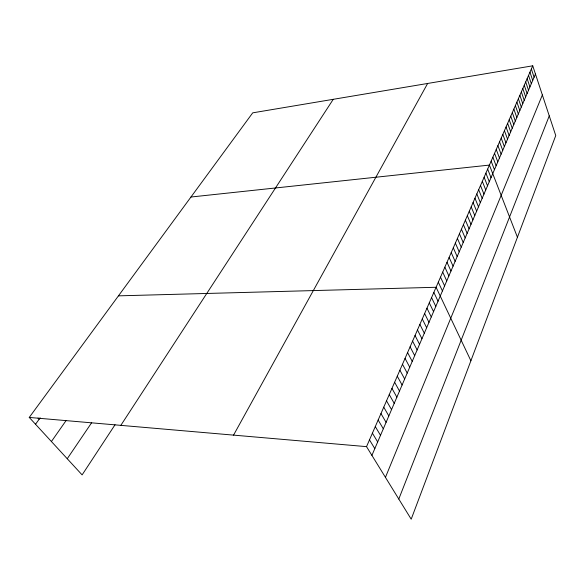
<?xml version="1.0" encoding="UTF-8"?>
<svg xmlns="http://www.w3.org/2000/svg" width="585" height="585" viewBox="0 0 585 585"><rect width="100%" height="100%" fill="white"/><g stroke="black" fill="none" stroke-linecap="round" stroke-linejoin="round"><path stroke-width="0.88" d="M398.794 499.042L549.256 115.874M385.449 477.36L542.361 94.967M371.914 455.379L535.465 74.046M532.745 65.812L555.75 135.566L411.197 519.188L366.532 446.64L532.745 65.812L252.72 112.839L29.25 417.427L82.112 474.896L115.04 424.754M233.554 435.123L427.635 83.465M120.832 425.361L333.253 99.318M67.246 458.735L91.633 422.743M51.414 441.521L66.178 420.447M35.517 424.249L40.16 417.836M190.959 197.021L489.418 165.087L517.433 237.261M118.448 295.849L436.088 287.272L470.888 360.769M29.25 417.427L366.532 446.64M38.01 418.012L39.136 419.248M369.479 439.876L374.809 448.622M372.404 433.185L377.669 441.946M375.285 426.575L380.506 435.342M378.144 420.037L383.307 428.805M380.967 413.566L386.078 422.341M383.76 407.167L388.82 415.95M386.517 400.842L391.533 409.632M389.252 394.582L394.217 403.372M391.957 388.389L396.871 397.186M394.626 382.261L399.497 391.058M397.273 376.199L402.092 385.003M399.891 370.203L404.666 379.007M402.48 364.265L407.211 373.069M405.047 358.393L409.727 367.197M407.584 352.579L412.22 361.391M410.092 346.832L414.692 355.636M412.579 341.135L417.134 349.947M415.036 335.505L419.547 344.309M417.471 329.925L421.939 338.73M419.884 324.404L424.308 333.209M422.268 318.942L426.655 327.739M424.63 313.531L428.973 322.328M426.962 308.178L431.277 316.968M429.28 302.869L433.551 311.666M431.569 297.619L435.803 306.408M433.843 292.42L438.033 301.209M438.311 282.175L442.435 290.95M440.512 277.129L444.6 285.897M442.699 272.127L446.75 280.895M444.856 267.177L448.87 275.937M446.998 262.27L450.976 271.023M449.119 257.415L453.068 266.16M451.218 252.603L455.13 261.341M453.302 247.835L457.178 256.566M455.364 243.111L459.21 251.835M457.404 238.431L461.221 247.155M459.43 233.795L463.21 242.512M461.433 229.203L465.185 237.912M463.415 224.655L467.137 233.356M465.382 220.15L469.075 228.837M467.335 215.682L470.991 224.362M469.265 211.258L472.899 219.923M471.181 206.871L474.779 215.529M473.082 202.52L476.651 211.178M474.961 198.213L478.501 206.856M476.826 193.942L480.336 202.578M478.669 189.708L482.157 198.337M480.504 185.518L483.956 194.132M482.318 181.357L485.747 189.964M484.117 177.24L487.517 185.833M485.901 173.153L489.272 181.738M487.663 169.102L491.02 177.679M491.144 161.131L494.442 169.687M492.855 157.211L496.131 165.76M494.552 153.321L497.798 161.855M496.234 149.468L499.458 157.994M497.901 145.643L501.104 154.162M499.561 141.855L502.734 150.36M501.199 138.097L504.35 146.586M502.822 134.367L505.952 142.85M504.438 130.674L507.546 139.142M506.04 127.004L509.125 135.464M507.626 123.369L510.69 131.815M509.199 119.764L512.241 128.195M510.763 116.181L513.776 124.605M512.314 112.634L515.305 121.044M513.849 109.117L516.818 117.512M515.37 105.622L518.325 114.009M516.884 102.163L519.816 110.536M518.383 98.726L521.293 107.084M519.868 95.318L522.763 103.662M521.345 91.933L524.218 100.269M522.814 88.576L525.659 96.905M524.262 85.249L527.092 93.563M525.703 81.944L528.518 90.244M527.136 78.668L529.93 86.953M528.555 75.421L531.326 83.692M529.966 72.189L532.716 80.452M531.363 68.986L534.098 77.235"/></g></svg>
